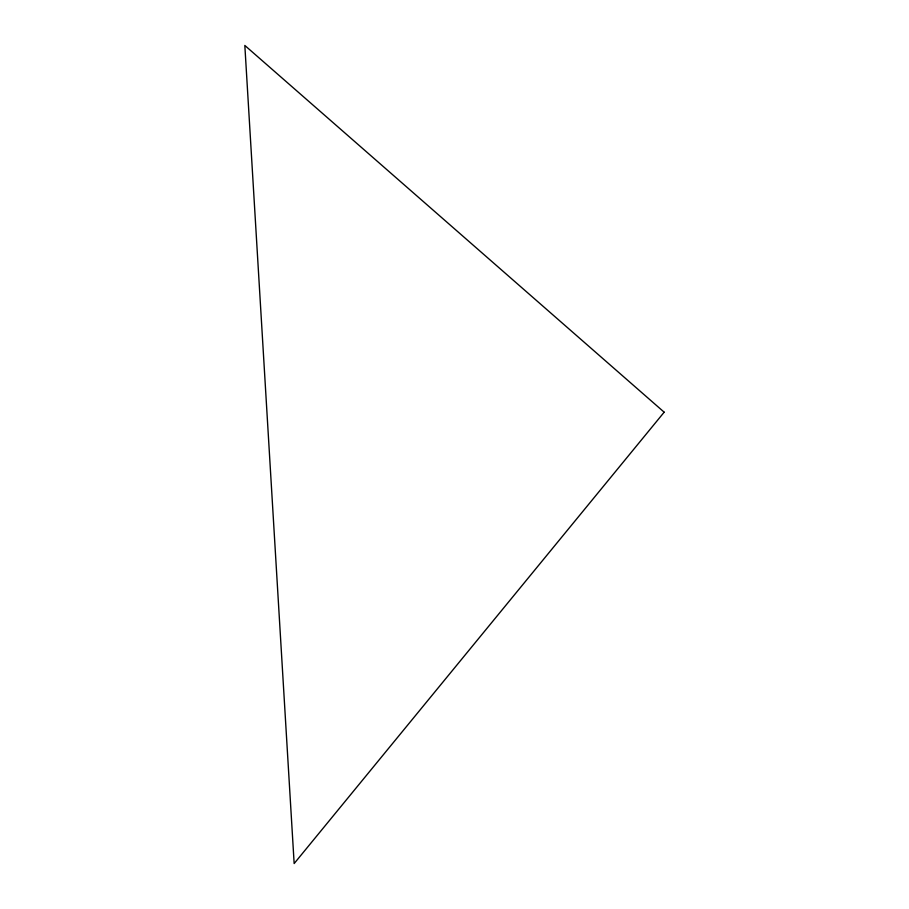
<?xml version="1.0" encoding="UTF-8"?>
<svg xmlns="http://www.w3.org/2000/svg" width="909" height="909" viewBox="0 0 909 909"><rect width="100%" height="100%" fill="white"/><g stroke="black" fill="none" stroke-linecap="round" stroke-linejoin="round"><path stroke-width="1.36" d="M664.172 412.186L294.152 863.55L244.828 45.45L664.172 412.186"/></g></svg>
